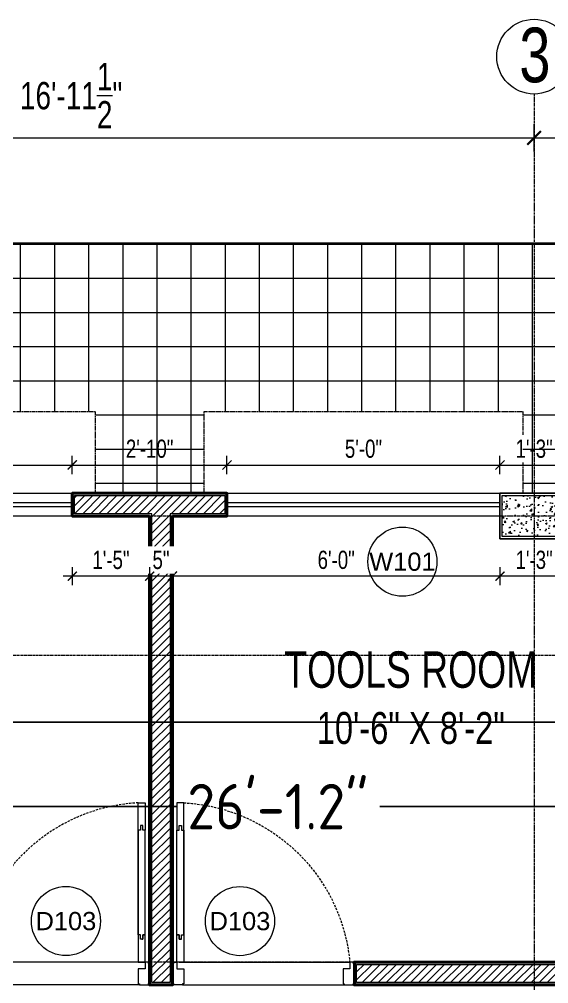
# Model space of a CAD drawing. Header units: inches. Extents: x 985 to 11353, y 526 to 2181.
# Drawn here: x 6935 to 7051.4, y 1702.5 to 1914.4 of the extents above; entities that cross this region are included whole.
import ezdxf
from ezdxf.enums import TextEntityAlignment as Align

# ---------------------------------------------------------------- set-up
doc = ezdxf.new("R2010")
doc.units = ezdxf.units.IN
doc.header["$MEASUREMENT"] = 0
for name, pattern in [('ACAD_ISO12W100', [21, 12, -3, 0, -3, 0, -3]), ('DASH', [0.35, 0.25, -0.1]), ('DASHED', [0.75, 0.5, -0.25]), ('PHANTOMX2', [5, 2.5, -0.5, 0.5, -0.5, 0.5, -0.5])]:
    doc.linetypes.add(name, pattern=pattern)
for name, color, linetype, lineweight in [('COLUMN', 1, 'Continuous', 25), ('Dimension', 22, 'Continuous', 13), ('DOOR', 115, 'Continuous', 15), ('Elevation Marker', 252, 'Continuous', 15), ('Glass', 5, 'Continuous', 9), ('grid', 9, 'Continuous', 13), ('Grid marker', 161, 'Continuous', 15), ('Grid Text', 5, 'Continuous', 15), ('HACTH', 8, 'Continuous', 9), ('I-DOOR-IDEN-N', 7, 'Continuous', 15), ('Plaster Line', 5, 'Continuous', 15), ('railing', 232, 'Continuous', 15), ('Sunshed', 5, 'Continuous', 15), ('wall 05', 3, 'Continuous', 40), ('WINDOW', 140, 'Continuous', 9)]:
    doc.layers.add(name, color=color, linetype=linetype, lineweight=lineweight)
for name, color, linetype in [('FREE-TEXT', 7, 'Continuous'), ('Text', 7, 'Continuous'), ('zone wiring', 5, 'Continuous')]:
    doc.layers.add(name, color=color, linetype=linetype)
doc.styles.add('Arial', font='arial.ttf')
doc.styles.get("Standard").update_dxf_attribs({"font": 'isocp3.shx'})
doc.styles.add('Swiss721', font='swisscl.ttf')
doc.dimstyles.new('DIM08', dxfattribs={"dimtxt": 8, "dimasz": 4, "dimexe": 4, "dimexo": 0, "dimgap": 3, "dimtad": 1, "dimdec": 1, "dimzin": 3, "dimdsep": 46, "dimlunit": 4, "dimtxsty": 'Swiss721', "dimblk": 'ARCHTICK', "dimcen": 0, "dimdle": 4, "dimclrd": 256, "dimclre": 256, "dimclrt": 256, "dimadec": 0, "dimazin": 0, "dimtfac": 1, "dimtdec": 1, "dimtofl": 0, "dimtmove": 0, "dimatfit": 3, "dimldrblk": 'ARCHTICK', "dimfxl": 4, "dimfxlon": 1, "dimtfill": 1, "dimtolj": 1, "dimtzin": 0, "dimlwd": 9, "dimlwe": 9, "dimarcsym": 0})
doc.dimstyles.get("Standard").update_dxf_attribs({"dimtxt": 2, "dimasz": 3, "dimexe": 2, "dimexo": 2, "dimgap": 1, "dimtad": 0, "dimtih": 1, "dimtoh": 1, "dimdec": 1, "dimzin": 0, "dimdsep": 46, "dimtxsty": 'Standard', "dimcen": 0, "dimclrd": 256, "dimclre": 256, "dimclrt": 256, "dimadec": 1, "dimazin": 0, "dimtfac": 1, "dimtdec": 1, "dimtofl": 0, "dimtmove": 0, "dimatfit": 3, "dimfxl": 1, "dimtolj": 1, "dimtzin": 0, "dimlwd": -1, "dimlwe": -1, "dimarcsym": 0})
pattern_1 = [(45, (-115481.6609, -169903.1285), (-0.8838834765, 0.8838834765), [])]

# ---------------------------------------------------------------- blocks, each defined once
blk = doc.blocks.new('C10X15')
at = {"layer": 'HACTH'}
h = blk.add_hatch(dxfattribs=at)
h.set_pattern_fill('AR-CONC', color=256, scale=0.5, style=0)
h.set_pattern_definition([(50, (0, 0), (3.58630091, -0.31376067), [0.375, -4.125]), (355, (0, 0), (-0.69375667, 3.76096067), [0.3, -3.3]), (100.4514, (0.299, -0.026), (2.89254691, 3.44719771), [0.31870095, -3.50571056]), (46.1842, (0, 1), (5.33620524, -0.82759507), [0.5625, -6.1875]), (96.6356, (0.4447, 0.931), (4.67331353, 4.87058935), [0.47805144, -5.258565]), (351.1842, (0, 1), (4.67330973, 4.870593), [0.45, -4.95]), (21, (0.5, 0.75), (2.98453526, -2.01309445), [0.375, -4.125]), (326, (0.5, 0.75), (1.21657666, 3.62575023), [0.3, -3.3]), (71.4514, (0.7487, 0.5822), (4.20111314, 1.61265248), [0.31870095, -3.50571056]), (37.5, (0, 0), (0.060799277, 1.66446927), [0, -3.26, 0, -3.35, 0, -3.3125]), (7.5, (0, 0), (1.315347687, 1.97205856), [0, -1.91, 0, -3.185, 0, -1.2625]), (327.5, (-1.115, 0), (2.66911218, -0.112774359), [0, -1.25, 0, -3.9, 0, -5.175]), (317.5, (-1.615, 0), (2.915930847, 0.50052491), [0, -1.625, 0, -2.59, 0, -3.675])])
h.paths.add_polyline_path([(88231.5, -6817.5), (88231.5, -6808.5), (88217.5, -6808.5), (88217.5, -6817.5)])
at = {"layer": 'COLUMN'}
blk.add_lwpolyline([(88217, -6808), (88232, -6808), (88232, -6818), (88217, -6818)], close=True, dxfattribs=at)
at = {"layer": 'Plaster Line'}
blk.add_lwpolyline([(88217.5, -6808.5), (88231.5, -6808.5), (88231.5, -6817.5), (88217.5, -6817.5)], close=True, dxfattribs=at)
blk = doc.blocks.new('A$C5AAA0143')
at = {"layer": 'Defpoints'}
for points in [[(-39.75, 5), (-40, 5), (-40, 4.75), (-39.75, 4.75)], [(0, 5), (-0.25, 5), (-0.25, 4.75), (0, 4.75)], [(-39.75, 0.25), (-40, 0.25), (-40, 0), (-39.75, 0)], [(0, 0.25), (-0.25, 0.25), (-0.25, 0), (0, 0)]]:
    blk.add_lwpolyline(points, close=True, dxfattribs=at)
at = {"layer": 'DOOR'}
for points in [[(-1.75, 10), (-2, 10), (-2, 11), (-2.5, 11), (-2.5, 5), (-1, 5), (-1, 11), (-1.5, 11), (-1.5, 10), (-1.75, 10), (-1.5, 10), (-1.5, 11), (-1, 11), (-1, 33.99), (-1.5, 33.99), (-1.5, 34.99), (-2, 34.99), (-2, 33.99), (-2.5, 33.99), (-2.5, 11), (-2.5, 39.99), (-1, 39.99), (-1, 33.99)], [(-39, 5), (-39, 3.5), (-37.5, 3.5), (-37.5, 0.25), (-37.75, 0.25), (-37.75, 0), (-39.75, 0), (-39.75, 0.25), (-40, 0.25), (-40, 4.75), (-39.75, 4.75), (-39.75, 5), (-39, 5)], [(-1, 5), (-1, 3.5), (-2.5, 3.5), (-2.5, 0.25), (-2.25, 0.25), (-2.25, 0), (-0.25, 0), (-0.25, 0.25), (0, 0.25), (0, 4.75), (-0.25, 4.75), (-0.25, 5), (-1, 5)]]:
    blk.add_lwpolyline(points, dxfattribs=at)
at = {"layer": 'DOOR', "linetype": 'DASHED', "lineweight": 0}
blk.add_arc((-0.49, 1.36), 38.68, 92.9729, 174.603, dxfattribs=at)
at = {"layer": 'HACTH', "lineweight": 0, "ltscale": 10}
for p, q in [((-1.5, 5), (-39, 5)), ((-2.25, 0), (-37.75, 0))]:
    blk.add_line(p, q, dxfattribs=at)
blk = doc.blocks.new('_ArchTick')
at = {"color": 0, "linetype": 'ByBlock', "const_width": 0.15}
blk.add_lwpolyline([(-0.5, -0.5), (0.5, 0.5)], dxfattribs=at)
blk = doc.blocks.new('*D292')
at = {"layer": 'Defpoints', "color": 0, "transparency": 16777216}
for p in [(6946.69, 1816.49), (6886.69, 1810.29), (6946.69, 1810.28)]:
    blk.add_point(p, dxfattribs=at)
at = {"layer": 'Dimension', "lineweight": 9, "transparency": 16777216}
for p, q in [((6886.69, 1814.49), (6886.69, 1818.49)), ((6946.69, 1814.49), (6946.69, 1818.49)), ((6884.69, 1816.49), (6948.69, 1816.49))]:
    blk.add_line(p, q, dxfattribs=at)
at = {"layer": 'Dimension', "lineweight": 9, "transparency": 16777216, "xscale": 2, "yscale": 2, "zscale": 2, "rotation": 180}
blk.add_blockref('_ArchTick', (6886.69, 1816.49), dxfattribs=at)
at = {"layer": 'Dimension', "lineweight": 9, "transparency": 16777216, "xscale": 2, "yscale": 2, "zscale": 2}
blk.add_blockref('_ArchTick', (6946.69, 1816.49), dxfattribs=at)
at = {"layer": 'Dimension', "transparency": 16777216, "insert": (6916.69, 1820.04), "char_height": 4, "attachment_point": 5, "style": 'Swiss721', "bg_fill": 3, "box_fill_scale": 1.25, "bg_fill_color": 256, "bg_fill_true_color": 13158600, "bg_fill_transparency": 0}
blk.add_mtext('\\A1;5\'-0"', dxfattribs=at)
blk = doc.blocks.new('*D293')
at = {"layer": 'Defpoints', "color": 0, "transparency": 16777216}
for p in [(6980.69, 1816.49), (6946.69, 1810.28), (6980.69, 1810.28)]:
    blk.add_point(p, dxfattribs=at)
at = {"layer": 'Dimension', "lineweight": 9, "transparency": 16777216}
for p, q in [((6946.69, 1814.49), (6946.69, 1818.49)), ((6980.69, 1814.49), (6980.69, 1818.49)), ((6944.69, 1816.49), (6982.69, 1816.49))]:
    blk.add_line(p, q, dxfattribs=at)
at = {"layer": 'Dimension', "lineweight": 9, "transparency": 16777216, "xscale": 2, "yscale": 2, "zscale": 2, "rotation": 180}
blk.add_blockref('_ArchTick', (6946.69, 1816.49), dxfattribs=at)
at = {"layer": 'Dimension', "lineweight": 9, "transparency": 16777216, "xscale": 2, "yscale": 2, "zscale": 2}
blk.add_blockref('_ArchTick', (6980.69, 1816.49), dxfattribs=at)
at = {"layer": 'Dimension', "transparency": 16777216, "insert": (6963.69, 1820.04), "char_height": 4, "attachment_point": 5, "style": 'Swiss721', "bg_fill": 3, "box_fill_scale": 1.25, "bg_fill_color": 256, "bg_fill_true_color": 13158600, "bg_fill_transparency": 0}
blk.add_mtext('\\A1;2\'-10"', dxfattribs=at)
blk = doc.blocks.new('*D294')
at = {"layer": 'Defpoints', "color": 0, "transparency": 16777216}
for p in [(7040.69, 1816.49), (6980.69, 1810.28), (7040.69, 1810.28)]:
    blk.add_point(p, dxfattribs=at)
at = {"layer": 'Dimension', "lineweight": 9, "transparency": 16777216}
for p, q in [((6980.69, 1814.49), (6980.69, 1818.49)), ((7040.69, 1814.49), (7040.69, 1818.49)), ((6978.69, 1816.49), (7042.69, 1816.49))]:
    blk.add_line(p, q, dxfattribs=at)
at = {"layer": 'Dimension', "lineweight": 9, "transparency": 16777216, "xscale": 2, "yscale": 2, "zscale": 2, "rotation": 180}
blk.add_blockref('_ArchTick', (6980.69, 1816.49), dxfattribs=at)
at = {"layer": 'Dimension', "lineweight": 9, "transparency": 16777216, "xscale": 2, "yscale": 2, "zscale": 2}
blk.add_blockref('_ArchTick', (7040.69, 1816.49), dxfattribs=at)
at = {"layer": 'Dimension', "transparency": 16777216, "insert": (7010.69, 1820.04), "char_height": 4, "attachment_point": 5, "style": 'Swiss721', "bg_fill": 3, "box_fill_scale": 1.25, "bg_fill_color": 256, "bg_fill_true_color": 13158600, "bg_fill_transparency": 0}
blk.add_mtext('\\A1;5\'-0"', dxfattribs=at)
blk = doc.blocks.new('*D295')
at = {"layer": 'Defpoints', "color": 0, "transparency": 16777216}
for p in [(7055.69, 1816.49), (7040.69, 1810.28), (7055.69, 1810.28)]:
    blk.add_point(p, dxfattribs=at)
at = {"layer": 'Dimension', "lineweight": 9, "transparency": 16777216}
for p, q in [((7040.69, 1814.49), (7040.69, 1818.49)), ((7055.69, 1814.49), (7055.69, 1818.49)), ((7038.69, 1816.49), (7057.69, 1816.49))]:
    blk.add_line(p, q, dxfattribs=at)
at = {"layer": 'Dimension', "lineweight": 9, "transparency": 16777216, "xscale": 2, "yscale": 2, "zscale": 2, "rotation": 180}
blk.add_blockref('_ArchTick', (7040.69, 1816.49), dxfattribs=at)
at = {"layer": 'Dimension', "lineweight": 9, "transparency": 16777216, "xscale": 2, "yscale": 2, "zscale": 2}
blk.add_blockref('_ArchTick', (7055.69, 1816.49), dxfattribs=at)
at = {"layer": 'Dimension', "transparency": 16777216, "insert": (7048.19, 1820.04), "char_height": 4, "attachment_point": 5, "style": 'Swiss721', "bg_fill": 3, "box_fill_scale": 1.25, "bg_fill_color": 256, "bg_fill_true_color": 13158600, "bg_fill_transparency": 0}
blk.add_mtext('\\A1;1\'-3"', dxfattribs=at)
blk = doc.blocks.new('*D331')
at = {"layer": 'Defpoints', "color": 0, "transparency": 16777216}
for p in [(7040.69, 1800.28), (7055.69, 1800.28), (7040.69, 1792.08)]:
    blk.add_point(p, dxfattribs=at)
at = {"layer": 'Dimension', "lineweight": 9, "transparency": 16777216}
for p, q in [((7040.69, 1794.08), (7040.69, 1790.08)), ((7055.69, 1794.08), (7055.69, 1790.08)), ((7057.69, 1792.08), (7038.69, 1792.08))]:
    blk.add_line(p, q, dxfattribs=at)
at = {"layer": 'Dimension', "lineweight": 9, "transparency": 16777216, "xscale": 2, "yscale": 2, "zscale": 2, "rotation": 180}
blk.add_blockref('_ArchTick', (7040.69, 1792.08), dxfattribs=at)
at = {"layer": 'Dimension', "lineweight": 9, "transparency": 16777216, "xscale": 2, "yscale": 2, "zscale": 2}
blk.add_blockref('_ArchTick', (7055.69, 1792.08), dxfattribs=at)
at = {"layer": 'Dimension', "transparency": 16777216, "insert": (7048.19, 1795.63), "char_height": 4, "attachment_point": 5, "style": 'Swiss721', "bg_fill": 3, "box_fill_scale": 1.25, "bg_fill_color": 256, "bg_fill_true_color": 13158600, "bg_fill_transparency": 0}
blk.add_mtext('\\A1;1\'-3"', dxfattribs=at)
blk = doc.blocks.new('*D332')
at = {"layer": 'Defpoints', "color": 0, "transparency": 16777216}
for p in [(6968.69, 1801.66), (7040.69, 1800.28), (6968.69, 1792.08)]:
    blk.add_point(p, dxfattribs=at)
at = {"layer": 'Dimension', "lineweight": 9, "transparency": 16777216}
for p, q in [((6968.69, 1794.08), (6968.69, 1790.08)), ((7040.69, 1794.08), (7040.69, 1790.08)), ((7042.69, 1792.08), (6966.69, 1792.08))]:
    blk.add_line(p, q, dxfattribs=at)
at = {"layer": 'Dimension', "lineweight": 9, "transparency": 16777216, "xscale": 2, "yscale": 2, "zscale": 2, "rotation": 180}
blk.add_blockref('_ArchTick', (6968.69, 1792.08), dxfattribs=at)
at = {"layer": 'Dimension', "lineweight": 9, "transparency": 16777216, "xscale": 2, "yscale": 2, "zscale": 2}
blk.add_blockref('_ArchTick', (7040.69, 1792.08), dxfattribs=at)
at = {"layer": 'Dimension', "transparency": 16777216, "insert": (7004.69, 1795.63), "char_height": 4, "attachment_point": 5, "style": 'Swiss721', "bg_fill": 3, "box_fill_scale": 1.25, "bg_fill_color": 256, "bg_fill_true_color": 13158600, "bg_fill_transparency": 0}
blk.add_mtext('\\A1;6\'-0"', dxfattribs=at)
blk = doc.blocks.new('*D333')
at = {"layer": 'Defpoints', "color": 0, "transparency": 16777216}
for p in [(6963.69, 1801.66), (6968.69, 1801.66)]:
    blk.add_point(p, dxfattribs=at)
at = {"layer": 'Dimension', "lineweight": 9, "transparency": 16777216}
for p, q in [((6963.69, 1794.08), (6963.69, 1790.08)), ((6968.69, 1794.08), (6968.69, 1790.08)), ((6970.69, 1792.08), (6961.69, 1792.08))]:
    blk.add_line(p, q, dxfattribs=at)
at = {"layer": 'Dimension', "lineweight": 9, "transparency": 16777216, "xscale": 2, "yscale": 2, "zscale": 2, "rotation": 180}
blk.add_blockref('_ArchTick', (6963.69, 1792.08), dxfattribs=at)
at = {"layer": 'Dimension', "lineweight": 9, "transparency": 16777216, "xscale": 2, "yscale": 2, "zscale": 2}
blk.add_blockref('_ArchTick', (6968.69, 1792.08), dxfattribs=at)
at = {"layer": 'Dimension', "transparency": 16777216, "insert": (6966.19, 1795.62), "char_height": 4, "attachment_point": 5, "style": 'Swiss721', "bg_fill": 3, "box_fill_scale": 1.25, "bg_fill_color": 256, "bg_fill_true_color": 13158600, "bg_fill_transparency": 0}
blk.add_mtext('\\A1;5"', dxfattribs=at)
at = {"layer": 'Defpoints', "color": 0, "transparency": 16777216}
blk.add_point((6963.69, 1792.08), dxfattribs=at)
blk = doc.blocks.new('*D334')
at = {"layer": 'Defpoints', "color": 0, "transparency": 16777216}
for p in [(6946.69, 1805.28), (6963.69, 1801.66), (6946.69, 1792.08)]:
    blk.add_point(p, dxfattribs=at)
at = {"layer": 'Dimension', "lineweight": 9, "transparency": 16777216}
for p, q in [((6946.69, 1794.08), (6946.69, 1790.08)), ((6963.69, 1794.08), (6963.69, 1790.08)), ((6965.69, 1792.08), (6944.69, 1792.08))]:
    blk.add_line(p, q, dxfattribs=at)
at = {"layer": 'Dimension', "lineweight": 9, "transparency": 16777216, "xscale": 2, "yscale": 2, "zscale": 2, "rotation": 180}
blk.add_blockref('_ArchTick', (6946.69, 1792.08), dxfattribs=at)
at = {"layer": 'Dimension', "lineweight": 9, "transparency": 16777216, "xscale": 2, "yscale": 2, "zscale": 2}
blk.add_blockref('_ArchTick', (6963.69, 1792.08), dxfattribs=at)
at = {"layer": 'Dimension', "transparency": 16777216, "insert": (6955.19, 1795.62), "char_height": 4, "attachment_point": 5, "style": 'Swiss721', "bg_fill": 3, "box_fill_scale": 1.25, "bg_fill_color": 256, "bg_fill_true_color": 13158600, "bg_fill_transparency": 0}
blk.add_mtext('\\A1;1\'-5"', dxfattribs=at)
blk = doc.blocks.new('wall&door')
at = {"color": 0, "linetype": 'ByBlock', "lineweight": -2}
blk.add_circle((0, 0), 3.039, dxfattribs=at)
at = {"color": 0, "linetype": 'ByBlock', "lineweight": -2, "ltscale": 25.4, "style": 'Arial'}
blk.add_attdef('PT1', text='', height=1.6, dxfattribs=at).set_placement((0, 0), align=Align.MIDDLE_CENTER)
blk = doc.blocks.new('*D339')
at = {"layer": 'Defpoints', "color": 0, "transparency": 16777216}
for p in [(7048.19, 1888.36), (6844.69, 1867.31), (7048.19, 1865.29)]:
    blk.add_point(p, dxfattribs=at)
at = {"layer": 'Dimension', "lineweight": 9, "transparency": 16777216}
for p, q in [((6844.69, 1885.36), (6844.69, 1891.36)), ((7048.19, 1885.36), (7048.19, 1891.36)), ((6841.69, 1888.36), (7051.19, 1888.36))]:
    blk.add_line(p, q, dxfattribs=at)
at = {"layer": 'Dimension', "lineweight": 9, "transparency": 16777216, "xscale": 3, "yscale": 3, "zscale": 3, "rotation": 180}
blk.add_blockref('_ArchTick', (6844.69, 1888.36), dxfattribs=at)
at = {"layer": 'Dimension', "lineweight": 9, "transparency": 16777216, "xscale": 3, "yscale": 3, "zscale": 3}
blk.add_blockref('_ArchTick', (7048.19, 1888.36), dxfattribs=at)
at = {"layer": 'Dimension', "transparency": 16777216, "insert": (6946.44, 1897.63), "char_height": 6, "attachment_point": 5, "style": 'Swiss721', "bg_fill": 3, "box_fill_scale": 1.25, "bg_fill_color": 256, "bg_fill_true_color": 13158600, "bg_fill_transparency": 0}
blk.add_mtext('\\A1;16\'-11{\\H1.000000x;\\S1/2;}"', dxfattribs=at)
blk = doc.blocks.new('*D340')
at = {"layer": 'Defpoints', "color": 0, "transparency": 16777216}
for p in [(7216.69, 1888.36), (7048.19, 1865.29), (7216.69, 1865.29)]:
    blk.add_point(p, dxfattribs=at)
at = {"layer": 'Dimension', "lineweight": 9, "transparency": 16777216}
for p, q in [((7048.19, 1885.36), (7048.19, 1891.36)), ((7216.69, 1885.36), (7216.69, 1891.36)), ((7045.19, 1888.36), (7219.69, 1888.36))]:
    blk.add_line(p, q, dxfattribs=at)
at = {"layer": 'Dimension', "lineweight": 9, "transparency": 16777216, "xscale": 3, "yscale": 3, "zscale": 3, "rotation": 180}
blk.add_blockref('_ArchTick', (7048.19, 1888.36), dxfattribs=at)
at = {"layer": 'Dimension', "lineweight": 9, "transparency": 16777216, "xscale": 3, "yscale": 3, "zscale": 3}
blk.add_blockref('_ArchTick', (7216.69, 1888.36), dxfattribs=at)
at = {"layer": 'Dimension', "transparency": 16777216, "insert": (7132.44, 1897.63), "char_height": 6, "attachment_point": 5, "style": 'Swiss721', "bg_fill": 3, "box_fill_scale": 1.25, "bg_fill_color": 256, "bg_fill_true_color": 13158600, "bg_fill_transparency": 0}
blk.add_mtext('\\A1;14\'-0{\\H1.000000x;\\S1/2;}"', dxfattribs=at)
blk = doc.blocks.new('*D438')
at = {"layer": 'Defpoints', "color": 0, "transparency": 16777216}
for p in [(6835.29, 1760), (7148.5, 1757.35), (7148.5, 1741.44)]:
    blk.add_point(p, dxfattribs=at)
at = {"layer": 'FREE-TEXT', "transparency": 16777216}
for p, q in [((6835.29, 1758), (6835.29, 1739.44)), ((7148.5, 1755.35), (7148.5, 1739.44)), ((6838.29, 1741.44), (6969.52, 1741.44)), ((7145.5, 1741.44), (7014.27, 1741.44))]:
    blk.add_line(p, q, dxfattribs=at)
for points in [[(6838.29, 1741.94), (6838.29, 1740.94), (6835.29, 1741.44)], [(7145.5, 1741.94), (7145.5, 1740.94), (7148.5, 1741.44)]]:
    blk.add_solid(points, dxfattribs=at)
at = {"layer": 'FREE-TEXT', "transparency": 16777216, "insert": (6991.89, 1741.44), "char_height": 10, "attachment_point": 5}
blk.add_mtext('\\A1;26\'-1.2"', dxfattribs=at)

msp = doc.modelspace()

# ---------------------------------------------------------------- hatches: boundary and pattern name
at = {"layer": 'HACTH'}
h = msp.add_hatch(dxfattribs=at)
h.set_pattern_fill('ANSI31', color=256, scale=10, style=0)
h.set_pattern_definition(pattern_1)
h.paths.add_polyline_path([(6964.19, 1805.78), (6964.19, 1702.79), (6968.19, 1702.79), (6968.19, 1706.79), (6968.19, 1805.78), (6980.19, 1805.78), (6980.19, 1809.78), (6947.19, 1809.78), (6947.19, 1805.78)])
h = msp.add_hatch(dxfattribs=at)
h.set_pattern_fill('ANSI31', color=256, scale=10, style=0)
h.set_pattern_definition(pattern_1)
h.paths.add_polyline_path([(7056.19, 1809.78), (7056.19, 1805.78), (7094.19, 1805.78), (7094.19, 1706.79), (7009.19, 1706.79), (7009.19, 1702.79), (7093.19, 1702.79), (7098.19, 1702.79), (7098.19, 1805.78), (7115.19, 1805.78), (7115.19, 1809.78)])

# ---------------------------------------------------------------- linework, layer by layer
at = {"layer": 'Elevation Marker', "linetype": 'ACAD_ISO12W100', "ltscale": 0.02}
msp.add_line((7278.21, 1774.64), (6525.49, 1774.64), dxfattribs=at)
at = {"layer": 'Glass', "ltscale": 10}
for points in [[(6946.69, 1808.28), (6946.69, 1807.28), (6886.69, 1807.28), (6886.69, 1808.28)], [(7040.69, 1808.28), (7040.69, 1807.28), (6980.69, 1807.28), (6980.69, 1808.28)]]:
    msp.add_lwpolyline(points, close=True, dxfattribs=at)
at = {"layer": 'grid', "linetype": 'PHANTOMX2', "ltscale": 0.2}
msp.add_line((7284.15, 1707.29), (6515.44, 1707.29), dxfattribs=at)
at = {"layer": 'Grid marker'}
msp.add_circle((7048.19, 1906.2), 8.21, dxfattribs=at)
at = {"layer": 'Plaster Line'}
msp.add_lwpolyline([(6964.19, 1805.78), (6947.19, 1805.78), (6947.19, 1809.78), (6980.19, 1809.78), (6980.19, 1805.78), (6968.19, 1805.78), (6968.19, 1706.79), (6968.19, 1706.79), (6968.19, 1702.79), (6964.19, 1702.79), (6964.19, 1805.78)], close=True, dxfattribs=at)
msp.add_lwpolyline([(7093.19, 1702.79), (7009.19, 1702.79), (7009.19, 1706.79), (7094.19, 1706.79)], dxfattribs=at)
at = {"layer": 'railing', "ltscale": 20}
msp.add_lwpolyline([(6752.69, 1865.29), (6552.69, 1865.29), (6552.69, 1810.28), (6552.69, 1865.29), (7221.69, 1865.29), (7276.7, 1865.29), (7276.7, 1456.28), (7221.19, 1456.28)], dxfattribs=at)
at = {"layer": 'Sunshed', "linetype": 'DASH'}
for points in [[(6881.69, 1810.28), (6881.69, 1828.28), (6951.69, 1828.28), (6951.69, 1810.28)], [(6975.69, 1810.28), (6975.69, 1828.28), (7045.69, 1828.28), (7045.69, 1810.28)]]:
    msp.add_lwpolyline(points, dxfattribs=at)
at = {"layer": 'wall 05'}
for points in [[(6963.69, 1805.28), (6946.69, 1805.28), (6946.69, 1810.28), (6980.69, 1810.28), (6980.69, 1805.28), (6968.69, 1805.28)], [(6968.69, 1805.28), (6968.69, 1707.29), (6968.69, 1707.29), (6968.69, 1702.29), (6963.69, 1702.29), (6963.69, 1805.28)], [(7093.69, 1702.29), (7008.69, 1702.29), (7008.69, 1707.29), (7093.69, 1707.29)]]:
    msp.add_lwpolyline(points, dxfattribs=at)
at = {"layer": 'WINDOW', "ltscale": 10}
for points in [[(6946.69, 1810.28), (6946.69, 1805.28), (6886.69, 1805.28), (6886.69, 1810.28)], [(7040.69, 1810.28), (7040.69, 1805.28), (6980.69, 1805.28), (6980.69, 1810.28)]]:
    msp.add_lwpolyline(points, close=True, dxfattribs=at)
at = {"layer": 'zone wiring', "color": 30}
msp.add_line((7148.5, 1760), (6835.29, 1760), dxfattribs=at)

# ---------------------------------------------------------------- block references
at = {"layer": 'HACTH'}
for name, p in [('C10X15', (-81176.31, 8618.28)), ('A$C5AAA0143', (6963.69, 1702.29))]:
    msp.add_blockref(name, p, dxfattribs=at)
at = {"layer": 'HACTH', "xscale": -1}
msp.add_blockref('A$C5AAA0143', (6968.69, 1702.29), dxfattribs=at)
at = {"layer": 'I-DOOR-IDEN-N'}
ref = msp.add_blockref('wall&door', (6945.29, 1716.3), dxfattribs=dict(at, xscale=2.5, yscale=2.5, zscale=2.5))
ref.add_attrib('PT1', 'D103', dxfattribs={"layer": '0', "color": 7, "linetype": 'ByBlock', "lineweight": -2, "ltscale": 25.4, "height": 4, "style": 'Arial'}).set_placement((6945.29, 1716.3), align=Align.MIDDLE_CENTER)
ref = msp.add_blockref('wall&door', (6983.54, 1716.29), dxfattribs=dict(at, xscale=2.5, yscale=2.5, zscale=2.5))
ref.add_attrib('PT1', 'D103', dxfattribs={"layer": '0', "color": 7, "linetype": 'ByBlock', "lineweight": -2, "ltscale": 25.4, "height": 4, "style": 'Arial'}).set_placement((6983.54, 1716.29), align=Align.MIDDLE_CENTER)

# ---------------------------------------------------------------- texts
at = {"layer": 'Grid Text', "insert": (7048.36, 1912.57), "char_height": 12, "attachment_point": 2, "style": 'Swiss721'}
msp.add_mtext('3', dxfattribs=at)
at = {"layer": 'Text', "insert": (7021.09, 1775.55), "char_height": 8, "width": 62.6303, "attachment_point": 2, "style": 'Swiss721'}
msp.add_mtext('TOOLS ROOM {\\H0.875x;10\'-6" X 8\'-2"}', dxfattribs=at)

# ---------------------------------------------------------------- dimensions: what is measured, and where the dimension line sits
at = {"layer": 'FREE-TEXT'}
dim = msp.add_linear_dim(base=(7148.5, 1741.44), p1=(6835.29, 1760), p2=(7148.5, 1757.35), dimstyle='Standard', override={"dimtxt": 10, "dimtih": 0, "dimtoh": 0, "dimlunit": 3}, dxfattribs=at)
dim.commit()
dim.dimension.update_dxf_attribs({"geometry": '*D438', "text_midpoint": (6991.89, 1741.44)})

# ---------------------------------------------------------------- next in the draw order: dimensions: what is measured, and where the dimension line sits
at = {"layer": 'Dimension'}
for base, p1, p2, picture, middle in [((6946.69, 1816.49), (6886.69, 1810.29), (6946.69, 1810.28), '*D292', (6916.69, 1820.04)), ((7040.69, 1792.08), (7055.69, 1800.28), (7040.69, 1800.28), '*D331', (7048.19, 1795.63))]:
    dim = msp.add_linear_dim(base=base, p1=p1, p2=p2, dimstyle='DIM08', override={"dimscale": 0.5, "dimarcsym": 2}, dxfattribs=at)
    dim.commit()
    dim.dimension.update_dxf_attribs({"geometry": picture, "text_midpoint": middle})

# ---------------------------------------------------------------- next in the draw order: dimensions: what is measured, and where the dimension line sits
for base, p1, p2, picture, middle in [((6980.69, 1816.49), (6946.69, 1810.28), (6980.69, 1810.28), '*D293', (6963.69, 1820.04)), ((6968.69, 1792.08), (7040.69, 1800.28), (6968.69, 1801.66), '*D332', (7004.69, 1795.63))]:
    dim = msp.add_linear_dim(base=base, p1=p1, p2=p2, dimstyle='DIM08', override={"dimscale": 0.5, "dimarcsym": 2}, dxfattribs=at)
    dim.commit()
    dim.dimension.update_dxf_attribs({"geometry": picture, "text_midpoint": middle})

# ---------------------------------------------------------------- next in the draw order: block references
at = {"layer": 'I-DOOR-IDEN-N'}
ref = msp.add_blockref('wall&door', (7019.25, 1795.25), dxfattribs=dict(at, xscale=2.5, yscale=2.5, zscale=2.5))
ref.add_attrib('PT1', 'W101', dxfattribs={"layer": '0', "color": 7, "linetype": 'ByBlock', "lineweight": -2, "ltscale": 25.4, "height": 4, "style": 'Arial'}).set_placement((7019.25, 1795.25), align=Align.MIDDLE_CENTER)

# ---------------------------------------------------------------- next in the draw order: dimensions: what is measured, and where the dimension line sits
at = {"layer": 'Dimension'}
dim = msp.add_linear_dim(base=(7040.69, 1816.49), p1=(6980.69, 1810.28), p2=(7040.69, 1810.28), dimstyle='DIM08', override={"dimscale": 0.5, "dimarcsym": 2}, dxfattribs=at)
dim.commit()
dim.dimension.update_dxf_attribs({"geometry": '*D294', "text_midpoint": (7010.69, 1820.04)})
dim = msp.add_linear_dim(base=(6963.69, 1792.08), p1=(6968.69, 1801.66), p2=(6963.69, 1801.66), dimstyle='DIM08', override={"dimscale": 0.5, "dimarcsym": 2}, dxfattribs=at)
dim.commit()
dim.dimension.update_dxf_attribs({"geometry": '*D333', "text_midpoint": (6966.19, 1792.08), "dimtype": 160})

# ---------------------------------------------------------------- next in the draw order: dimensions: what is measured, and where the dimension line sits
for base, p1, p2, picture, middle in [((7055.69, 1816.49), (7040.69, 1810.28), (7055.69, 1810.28), '*D295', (7048.19, 1820.04)), ((6946.69, 1792.08), (6963.69, 1801.66), (6946.69, 1805.28), '*D334', (6955.19, 1795.62))]:
    dim = msp.add_linear_dim(base=base, p1=p1, p2=p2, dimstyle='DIM08', override={"dimscale": 0.5, "dimarcsym": 2}, dxfattribs=at)
    dim.commit()
    dim.dimension.update_dxf_attribs({"geometry": picture, "text_midpoint": middle})

# ---------------------------------------------------------------- next in the draw order: linework, layer by layer
at = {"layer": 'grid', "linetype": 'PHANTOMX2', "ltscale": 0.2}
for p, q in [((7048.19, 1897.99), (7048.19, 1391.54)), ((7284.15, 1805.28), (6515.44, 1805.28))]:
    msp.add_line(p, q, dxfattribs=at)

# ---------------------------------------------------------------- next in the draw order: dimensions: what is measured, and where the dimension line sits
at = {"layer": 'Dimension'}
dim = msp.add_linear_dim(base=(7048.19, 1888.36), p1=(6844.69, 1867.31), p2=(7048.19, 1865.29), angle=180, dimstyle='DIM08', override={"dimscale": 0.75, "dimarcsym": 1}, dxfattribs=at)
dim.commit()
dim.dimension.update_dxf_attribs({"geometry": '*D339', "text_midpoint": (6946.44, 1897.63)})

# ---------------------------------------------------------------- next in the draw order: dimensions: what is measured, and where the dimension line sits
dim = msp.add_linear_dim(base=(7216.69, 1888.36), p1=(7048.19, 1865.29), p2=(7216.69, 1865.29), angle=180, dimstyle='DIM08', override={"dimscale": 0.75, "dimarcsym": 1}, dxfattribs=at)
dim.commit()
dim.dimension.update_dxf_attribs({"geometry": '*D340', "text_midpoint": (7132.44, 1897.63)})

# ---------------------------------------------------------------- next in the draw order: hatches: boundary and pattern name
at = {"layer": 'HACTH', "ltscale": 10}
h = msp.add_hatch(dxfattribs=at)
h.set_pattern_fill('ANSI37', color=256, scale=60, angle=45, style=0)
h.set_pattern_definition([(90, (-132002.168, -169930.0044), (-7.5, 1e-15), []), (180, (-132002.168, -169930.0044), (-1e-15, -7.5), [])])
h.paths.add_polyline_path([(7276.7, 1865.29), (7221.69, 1865.29), (6552.69, 1865.29), (6552.69, 1810.28), (6612.69, 1810.28), (6624.69, 1810.28), (6731.69, 1810.28), (6731.69, 1846.29), (6875.69, 1846.29), (6875.69, 1810.28), (6881.69, 1810.28), (6881.69, 1828.28), (6951.69, 1828.28), (6951.69, 1810.28), (6975.69, 1810.28), (6975.69, 1828.28), (7045.69, 1828.28), (7045.69, 1810.28), (7055.69, 1810.28), (7110.69, 1810.28), (7110.69, 1828.28), (7180.69, 1828.28), (7180.69, 1810.28), (7209.69, 1810.28), (7221.69, 1810.28), (7221.69, 1798.28), (7221.69, 1791.28), (7239.69, 1791.28), (7239.69, 1721.28), (7221.69, 1721.28), (7221.69, 1695.28), (7239.69, 1695.28), (7239.69, 1630.28), (7257.7, 1630.28), (7257.7, 1530.28), (7221.69, 1530.28), (7221.69, 1516.28), (7221.69, 1456.28), (7276.7, 1456.28)])
h.paths.add_polyline_path([(6612.69, 1791.29), (6612.69, 1798.28), (6612.69, 1805.28), (6552.69, 1805.28), (6552.69, 1606.28), (6612.69, 1606.28), (6612.69, 1636.29), (6594.69, 1636.29), (6576.68, 1636.29), (6576.68, 1738.29), (6612.69, 1738.29)], flags=17)

doc.saveas('drawing.dxf')
